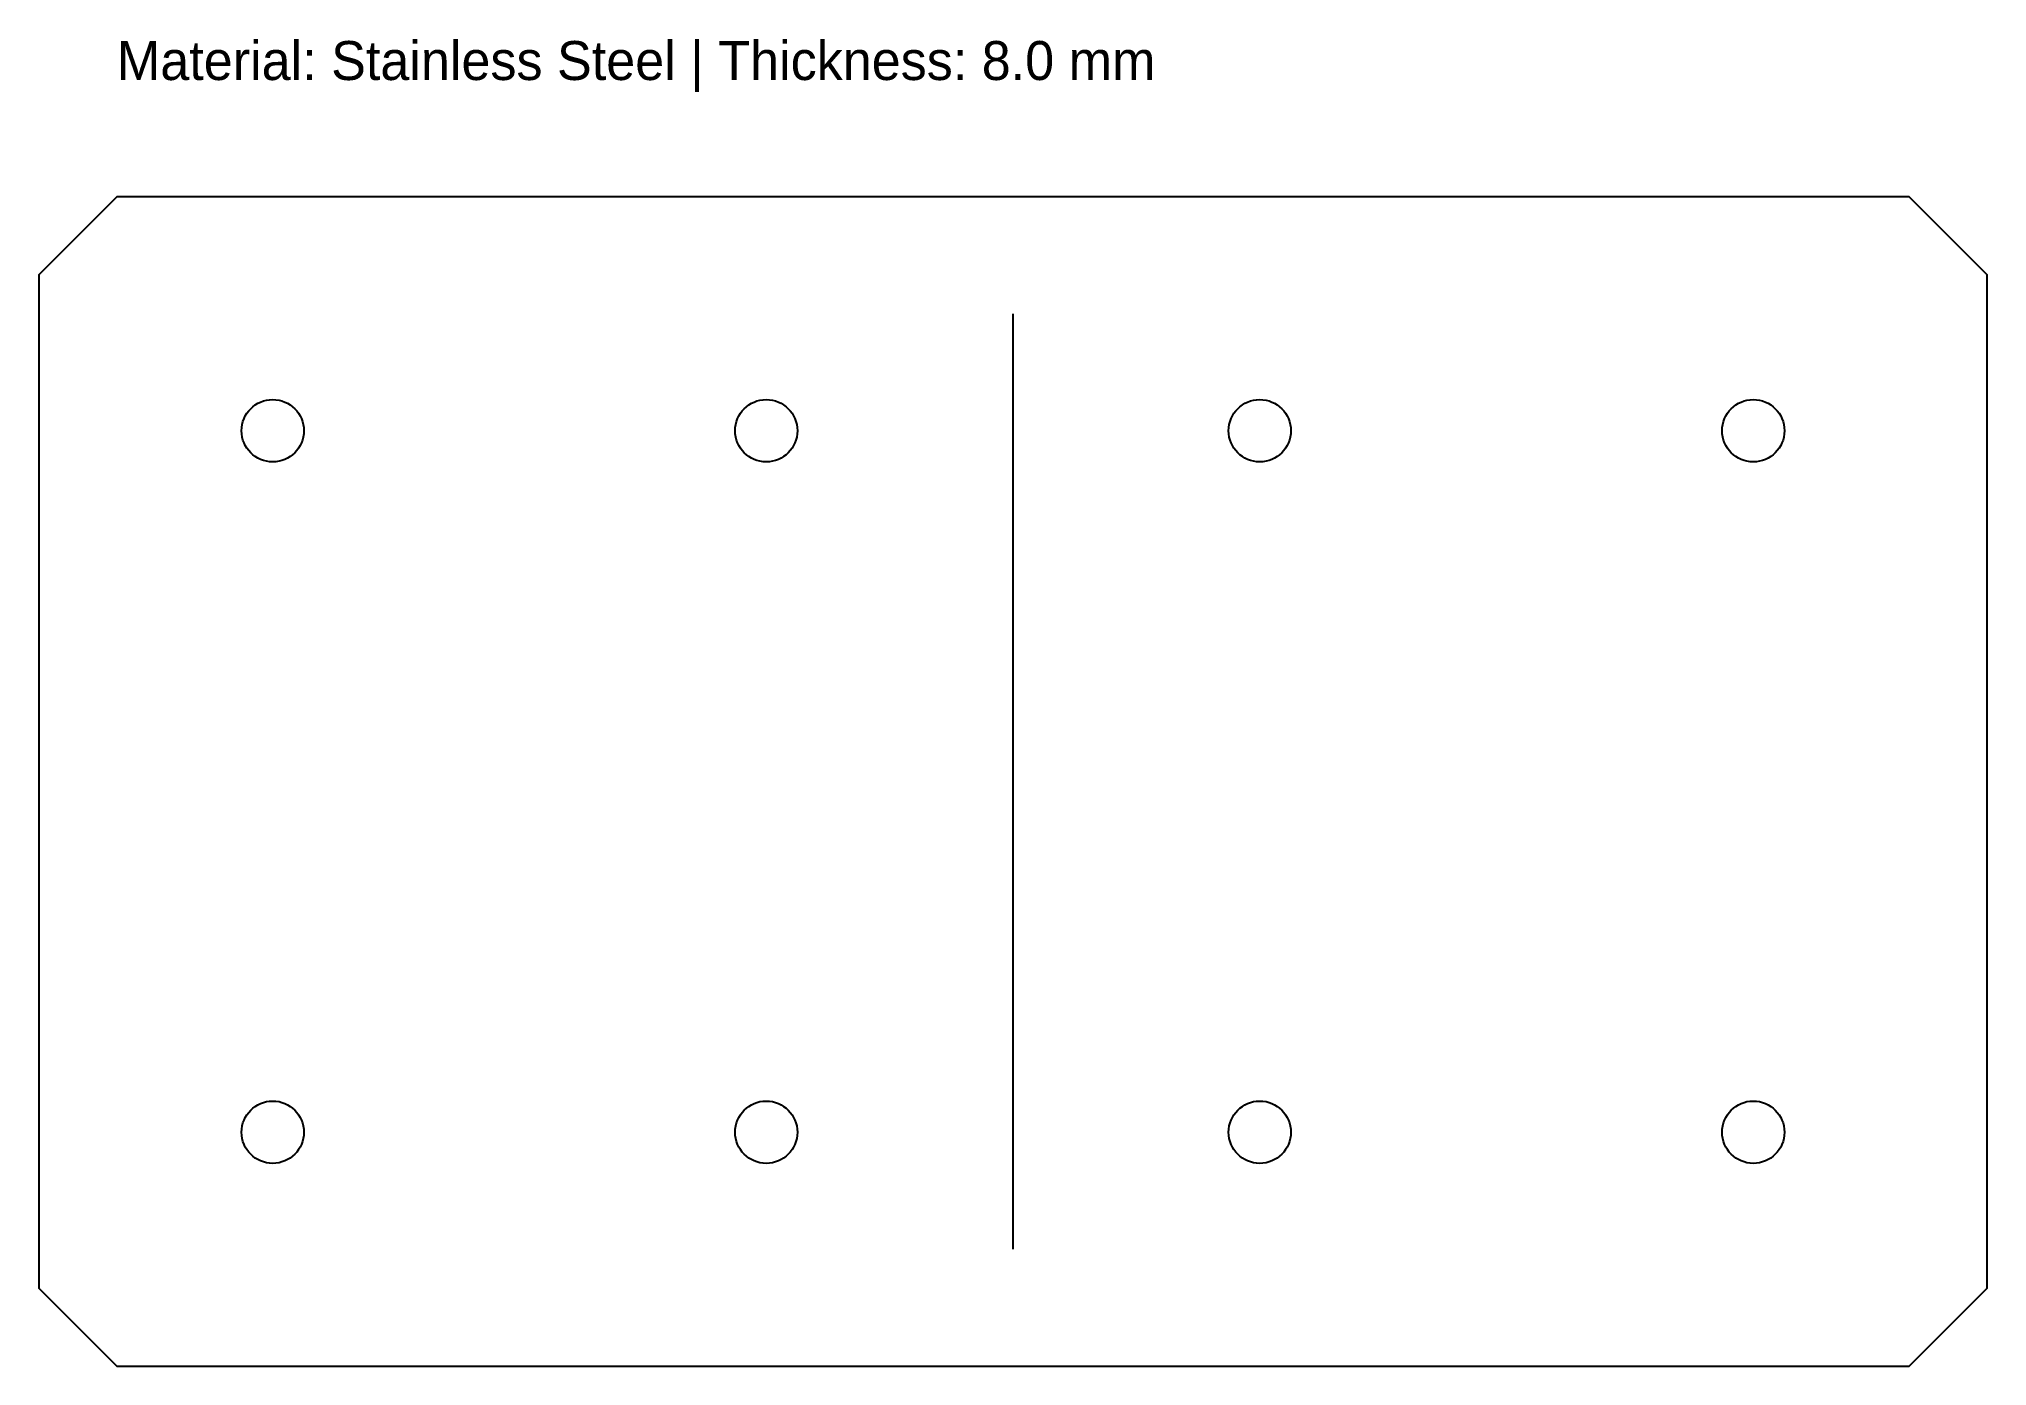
# Model space of a CAD drawing. Header units: metres. Extents: x 0 to 250, y 0 to 170.
import ezdxf

# ---------------------------------------------------------------- set-up
doc = ezdxf.new("R2010")
doc.units = ezdxf.units.M

msp = doc.modelspace()

# ---------------------------------------------------------------- linework, layer by layer
at = {"layer": 'CONTOUR'}
msp.add_lwpolyline([(10, 0), (240, 0), (250, 10), (250, 140), (240, 150), (10, 150), (0, 140), (0, 10)], close=True, dxfattribs=at)
at = {"layer": 'DRILL'}
for centre in [(30, 120), (93.33, 120), (156.67, 120), (220, 120), (30, 30), (93.33, 30), (156.67, 30), (220, 30)]:
    msp.add_circle(centre, 4, dxfattribs=at)
at = {"layer": 'FOLD'}
msp.add_line((125, 15), (125, 135), dxfattribs=at)

# ---------------------------------------------------------------- texts
at = {"layer": 'NOTES'}
msp.add_text('Material: Stainless Steel | Thickness: 8.0 mm', height=5, dxfattribs=at).set_placement((10, 165))

doc.saveas('drawing.dxf')
